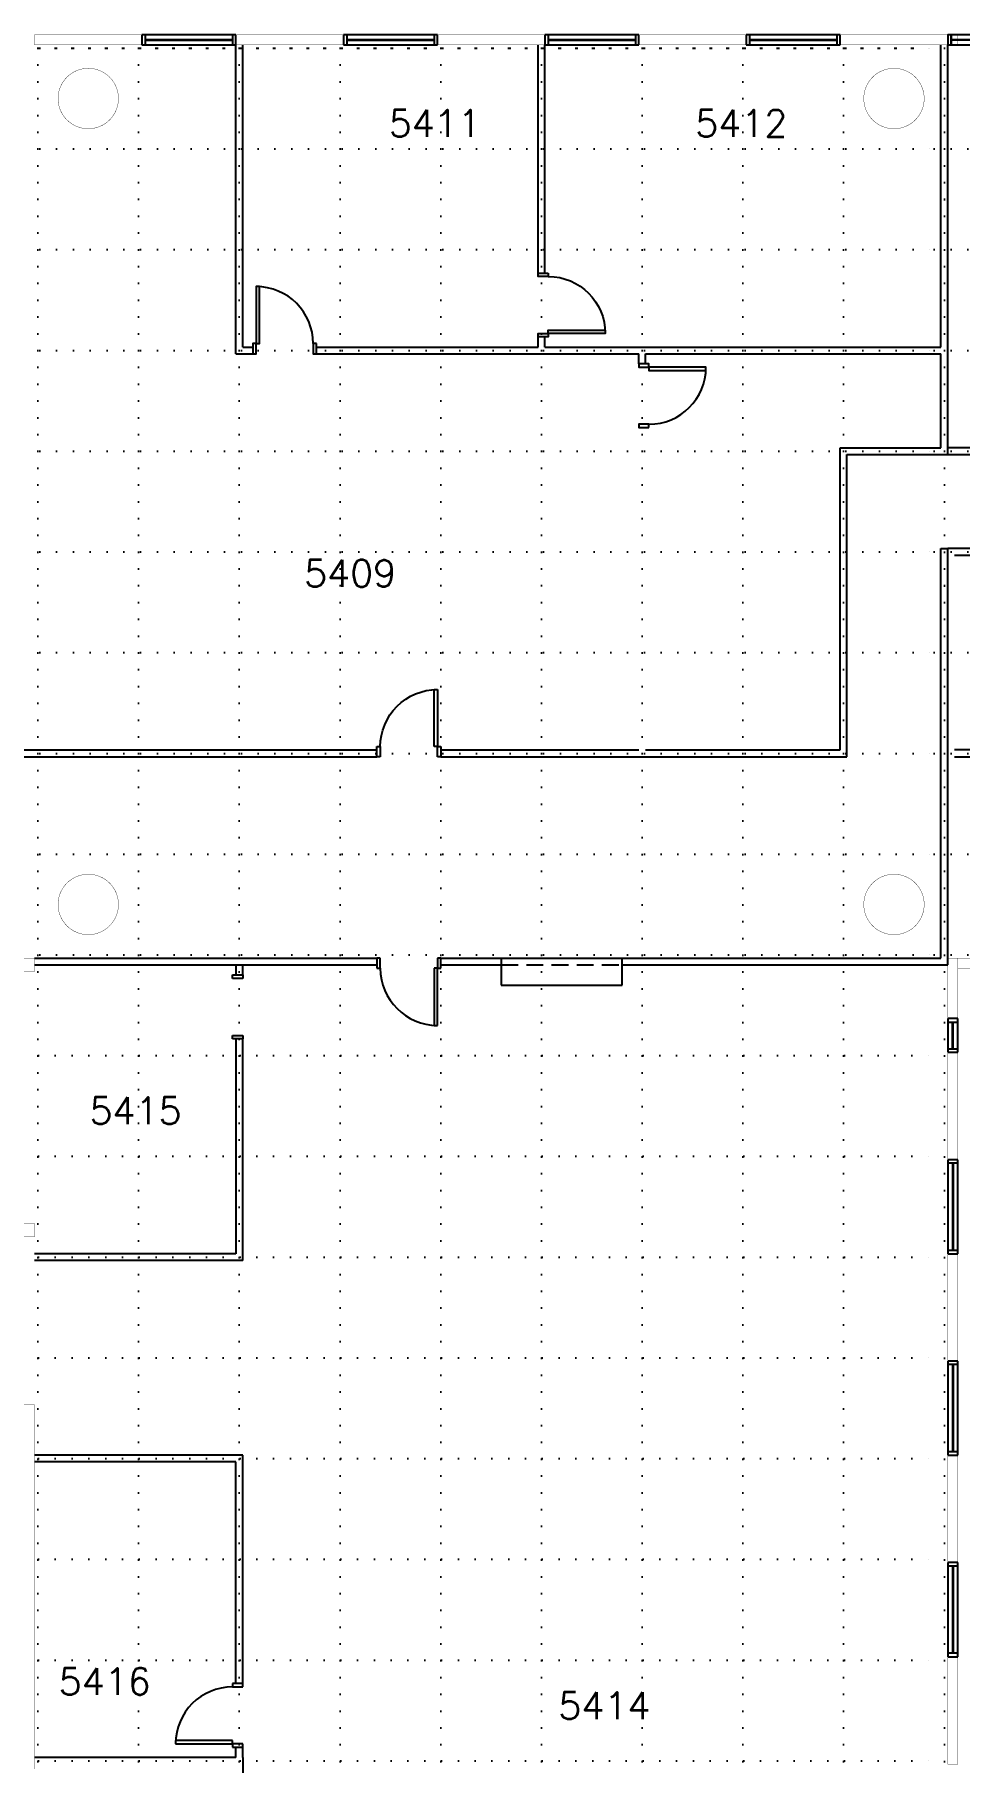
# Model space of a CAD drawing. Extents: x -68523 to 336700, y -113452 to 119396.
# Drawn here: x 41200 to 54975, y 6025 to 31753 of the extents above; entities that cross this region are included whole.
import ezdxf

# ---------------------------------------------------------------- set-up
doc = ezdxf.new("R2010")
doc.units = 0
doc.header["$LTSCALE"] = 1000
doc.header["$MEASUREMENT"] = 0
for name, pattern in [('HIDDEN', [0.375, 0.25, -0.125]), ('S3144a$0$DOT', [0.25, 0, -0.25]), ('S3144a$0$HIDDEN', [0.375, 0.25, -0.125])]:
    doc.linetypes.add(name, pattern=pattern)
doc.layers.get('0').update_dxf_attribs({"linetype": 'CONTINUOUS'})
for name, color, linetype in [('30', 1, 'CONTINUOUS'), ('S3144a$0$11', 14, 'CONTINUOUS'), ('S3144a$0$17', 14, 'CONTINUOUS'), ('S3144a$0$20', 7, 'CONTINUOUS'), ('S3144a$0$23', 7, 'CONTINUOUS'), ('S3144a$0$30', 1, 'CONTINUOUS'), ('S3144a$0$4', 7, 'CONTINUOUS'), ('S3144a$0$6', 7, 'CONTINUOUS'), ('S3144a$0$NEWPART', 7, 'CONTINUOUS'), ('S3144a$0$ROOM-NO', 4, 'CONTINUOUS')]:
    doc.layers.add(name, color=color, linetype=linetype)
doc.styles.add('S3144a$0$STANDARD', font='SIMPLEX')

# ---------------------------------------------------------------- blocks, each defined once
blk = doc.blocks.new('S3144a$0$WIN')
for p, q in [((1.4, 0.15), (0, 0.15)), ((0, 0.15), (0, 0)), ((0, 0), (1.4, 0)), ((0.05, 0.15), (0.05, 0)), ((0.05, 0.08), (1.35, 0.08)), ((0.05, 0.07), (1.35, 0.07)), ((1.35, 0.15), (1.35, 0)), ((1.4, 0), (1.4, 0.15))]:
    blk.add_line(p, q)
blk = doc.blocks.new('S3144a$0$D950A')
at = {"layer": 'S3144a$0$30', "color": 14, "linetype": 'Continuous'}
for points in [[(0.05, 0.15), (0.1, 0.15), (0.1, 1), (0.05, 1)], [(0.05, 0.15), (0, 0.15), (0, 0), (0.05, 0)], [(0.95, 0.15), (0.9, 0.15), (0.9, 0), (0.95, 0)]]:
    blk.add_lwpolyline(points, close=True, dxfattribs=at)
blk.add_arc((0.05, 0.15), 0.85, 0, 90, dxfattribs=at)

msp = doc.modelspace()

# ---------------------------------------------------------------- linework, layer by layer
for p, q in [((54800.1, 16599.9), (54950.1, 16599.9)), ((54800.2, 11999.9), (54800.2, 10599.9)), ((54950.2, 11999.9), (54800.2, 11999.9)), ((54950.2, 11949.9), (54800.2, 11949.9)), ((54870.2, 11949.9), (54870.2, 10649.9)), ((54880.2, 11949.9), (54880.2, 10649.9)), ((54950.2, 10599.9), (54950.2, 11999.9)), ((54950.2, 10649.9), (54800.2, 10649.9)), ((54800.2, 10599.9), (54950.2, 10599.9)), ((54800.2, 8999.9), (54800.2, 7599.9)), ((54950.2, 8999.9), (54800.2, 8999.9)), ((54950.2, 8949.9), (54800.2, 8949.9)), ((54870.2, 8949.9), (54870.2, 7649.9)), ((54880.2, 8949.9), (54880.2, 7649.9)), ((54950.2, 7599.9), (54950.2, 8999.9)), ((54950.2, 7649.9), (54800.2, 7649.9)), ((54800.2, 7599.9), (54950.2, 7599.9))]:
    msp.add_line(p, q)
at = {"layer": '30', "color": 14, "linetype": 'HIDDEN'}
for p, q in [((44150.4, 17700.1), (44150.4, 17750.1)), ((44150.4, 17750.1), (44300.4, 17750.1)), ((44300.4, 17700.1), (44150.4, 17700.1)), ((44300.4, 17750.1), (44300.4, 17700.1)), ((44150.4, 16800.1), (44150.4, 16850.1)), ((44150.4, 16850.1), (44300.4, 16850.1)), ((44300.4, 16800.1), (44150.4, 16800.1)), ((44300.4, 16850.1), (44300.4, 16800.1)), ((44150.4, 7200.1), (44150.4, 7150.1)), ((44300.4, 7200.1), (44150.4, 7200.1)), ((44150.4, 7150.1), (44300.4, 7150.1)), ((44300.4, 7150.1), (44300.4, 7200.1))]:
    msp.add_line(p, q, dxfattribs=at)
at = {"layer": '30', "color": 14, "linetype": 'Continuous'}
for p, q in [((44150.4, 6350.1), (43300.4, 6350.1)), ((43300.4, 6350.1), (43300.4, 6300.1)), ((43300.4, 6300.1), (44150.4, 6300.1)), ((44150.4, 6300.1), (44150.4, 6350.1)), ((44150.4, 6300.1), (44150.4, 6250.1)), ((44300.4, 6300.1), (44150.4, 6300.1)), ((44150.4, 6250.1), (44300.4, 6250.1)), ((44300.4, 6250.1), (44300.4, 6300.1))]:
    msp.add_line(p, q, dxfattribs=at)
msp.add_ellipse((44150.4, 6300.1), major_axis=(601, 601), ratio=1, start_param=0.7853982, end_param=2.3561945, dxfattribs=at)
at = {"layer": 'S3144a$0$11', "color": 14, "linetype": 'Continuous', "const_width": 5}
for points in [[(39850.1, 18000.1), (41200.1, 18000.1), (41200.1, 17800.1), (40050.1, 17800.1)], [(40050.1, 14050.1), (41200.1, 14050.1), (41200.1, 13850.1), (40050.1, 13850.1)], [(40050.1, 11350.1), (41200.1, 11350.1), (41200.4, 5925.1)]]:
    msp.add_lwpolyline(points, dxfattribs=at)
at = {"layer": 'S3144a$0$17', "color": 14, "linetype": 'Continuous'}
for points in [[(54800, 25500.1), (56524.8, 25500.1), (56524.8, 25600.1), (54800, 25600.1)], [(54900.1, 24000.1), (59200, 24000.2), (59200, 22275.2), (59300, 22275.2), (59300, 24000.2), (59300, 24100.2), (54800, 24100.1)], [(54900.1, 21000.1), (59200, 21000.2), (59200, 20775.2), (59300, 20775.2), (59300, 21325.2), (59200, 21325.2), (59200, 21100.2), (54900.1, 21100.1)]]:
    msp.add_lwpolyline(points, dxfattribs=at)
at = {"layer": 'S3144a$0$20', "color": 14, "linetype": 'Continuous', "const_width": 5}
for points in [[(41200, 31750.1), (42800, 31750.1), (42800, 31600.1), (41200, 31600.1)], [(44200, 31750.1), (45800, 31750.1), (45800, 31600.1), (44200, 31600.1)], [(47200, 31750.1), (48800, 31750.1), (48800, 31600.1), (47200, 31600.1)], [(50200, 31750.1), (51800, 31750.1), (51800, 31600.1), (50200, 31600.1)], [(53200, 31600.1), (54950.1, 31600.1), (54950.1, 31750.1), (53200, 31750.1)], [(54800.2, 17099.9), (54950.1, 17099.9), (54950.1, 18000.1), (54800.2, 18000.1)], [(54950.2, 14999.9), (54950.2, 16599.9), (54800.2, 16599.9), (54800.2, 14999.9)], [(54950.2, 11999.9), (54950.2, 13599.9), (54800.2, 13599.9), (54800.2, 11999.9)], [(54950.2, 8999.9), (54950.2, 10599.9), (54800.2, 10599.9), (54800.2, 8999.9)], [(54950.2, 5999.9), (54950.2, 7599.9), (54800.2, 7599.9), (54800.2, 5999.9)]]:
    msp.add_lwpolyline(points, close=True, dxfattribs=at)
at = {"layer": 'S3144a$0$20', "color": 3, "linetype": 'Continuous', "const_width": 5}
msp.add_lwpolyline([(54950.1, 17850.1), (55700.2, 17850.1), (55700.2, 18000.1), (54950.1, 18000.1)], dxfattribs=at)
at = {"layer": 'S3144a$0$23', "color": 10, "linetype": 'Continuous'}
for p, q in [((54950.1, 17099.9), (54800.1, 17099.9)), ((54800.1, 17099.9), (54800.1, 16599.9)), ((54800.1, 17049.9), (54950.1, 17049.9)), ((54870.1, 16649.9), (54870.1, 17049.9)), ((54880.1, 16649.9), (54880.1, 17049.9)), ((54950.1, 16599.9), (54950.1, 17099.9)), ((54800.1, 16649.9), (54950.1, 16649.9)), ((54800.1, 16649.9), (54950.1, 16649.9)), ((54800.1, 16599.9), (54950.1, 16599.9)), ((54800.2, 14999.9), (54800.2, 13599.9)), ((54950.2, 14999.9), (54800.2, 14999.9)), ((54950.2, 14949.9), (54800.2, 14949.9)), ((54870.2, 14949.9), (54870.2, 13649.9)), ((54880.2, 14949.9), (54880.2, 13649.9)), ((54950.2, 13599.9), (54950.2, 14999.9)), ((54950.2, 13649.9), (54800.2, 13649.9)), ((54800.2, 13599.9), (54950.2, 13599.9))]:
    msp.add_line(p, q, dxfattribs=at)
for points in [[(54800.1, 31600.1), (54850.1, 31600.1), (54850.1, 31750.1), (54800.1, 31750.1)], [(54850.1, 31680.1), (56150.1, 31680.1), (56150.1, 31750.1), (54850.1, 31750.1)], [(54850.1, 31600.1), (56150.1, 31600.1), (56150.1, 31670.1), (54850.1, 31670.1)]]:
    msp.add_lwpolyline(points, close=True, dxfattribs=at)
at = {"layer": 'S3144a$0$30', "color": 14, "linetype": 'Continuous'}
for p, q in [((47150, 21150.1), (47150, 22000.1)), ((47150, 22000.1), (47200, 22000.1)), ((47200, 22000.1), (47200, 21150.1)), ((46300, 21150.1), (46350, 21150.1)), ((46300, 21000.1), (46300, 21150.1)), ((46350, 21150.1), (46350, 21000.1)), ((47200, 21150.1), (47150, 21150.1)), ((47200, 21150.1), (47250, 21150.1)), ((47200, 21000.1), (47200, 21150.1)), ((47250, 21150.1), (47250, 21000.1)), ((46350, 21000.1), (46300, 21000.1)), ((47250, 21000.1), (47200, 21000.1)), ((46350, 18000.1), (46300, 18000.1)), ((46300, 18000.1), (46300, 17850.1)), ((46300, 17850.1), (46350, 17850.1)), ((46350, 17850.1), (46350, 18000.1)), ((47200, 17850.1), (47150, 17850.1)), ((47150, 17850.1), (47150, 17000.1)), ((47250, 18000.1), (47200, 18000.1)), ((47200, 18000.1), (47200, 17850.1)), ((47200, 17850.1), (47250, 17850.1)), ((47200, 17000.1), (47200, 17850.1)), ((47250, 17850.1), (47250, 18000.1)), ((47150, 17000.1), (47200, 17000.1)), ((44150.4, 6350.1), (43300.4, 6350.1)), ((43300.4, 6350.1), (43300.4, 6300.1)), ((43300.4, 6300.1), (44150.4, 6300.1)), ((44150.4, 6300.1), (44150.4, 6350.1)), ((44150.4, 6300.1), (44150.4, 6250.1)), ((44300.4, 6300.1), (44150.4, 6300.1)), ((44150.4, 6250.1), (44300.4, 6250.1)), ((44300.4, 6250.1), (44300.4, 6300.1))]:
    msp.add_line(p, q, dxfattribs=at)
at = {"layer": 'S3144a$0$30', "color": 14, "linetype": 'Continuous', "extrusion": (0, 0, -1)}
msp.add_ellipse((47200, 21150.1), major_axis=(-601, 601), ratio=1, start_param=5.4977871, end_param=7.0685835, dxfattribs=at)
at = {"layer": 'S3144a$0$30', "color": 14, "linetype": 'Continuous'}
for centre, start_param, end_param in [((47200, 17850.1), 2.3561945, 3.9269908), ((44150.4, 6300.1), 0.7853982, 2.3561945)]:
    msp.add_ellipse(centre, major_axis=(601, 601), ratio=1, start_param=start_param, end_param=end_param, dxfattribs=at)
at = {"layer": 'S3144a$0$4', "color": 7, "linetype": 'S3144a$0$DOT'}
for p, q in [((-32249.9, 31550.1), (54750, 31550.1)), ((21750, 31550.1), (54750, 31550.1)), ((41250, 31550.1), (41250, -18249.9)), ((42750, 31550.1), (42750, -18249.9)), ((44250, 31550.1), (44250, -18249.9)), ((45750, 31550.1), (45750, -18249.9)), ((47250, 31550.1), (47250, -18249.9)), ((48750, 31550.1), (48750, -18249.9)), ((50250, 31550.1), (50250, -18249.9)), ((51750, 31550.1), (51750, -18249.9)), ((53250, 31550.1), (53250, -18249.9)), ((54750, 31550.1), (54750, -18249.9)), ((-32249.9, 30050.1), (54750, 30050.1)), ((-32249.9, 28550.1), (54750, 28550.1)), ((-32249.9, 27050.1), (54750, 27050.1)), ((-32249.9, 25550.1), (54750, 25550.1)), ((-32249.9, 24050.1), (54750, 24050.1)), ((-32249.9, 22550.1), (54750, 22550.1)), ((-32249.9, 21050.1), (54750, 21050.1)), ((-32249.9, 19550.1), (54750, 19550.1)), ((-32249.9, 18050.1), (54750, 18050.1)), ((17250, 16550.1), (54750, 16550.1)), ((17250, 15050.1), (54750, 15050.1)), ((17250, 13550.1), (54750, 13550.1)), ((17250, 12050.1), (54750, 12050.1)), ((17250, 10550.1), (54750, 10550.1)), ((17250, 9050.1), (54750, 9050.1)), ((17250, 7550.1), (54750, 7550.1)), ((17250, 6050.1), (54750, 6050.1))]:
    msp.add_line(p, q, dxfattribs=at)
at = {"layer": 'S3144a$0$4', "linetype": 'S3144a$0$DOT'}
for p, q in [((-32249.9, 31550.1), (54750, 31550.1)), ((21750, 31550.1), (54750, 31550.1)), ((41250, 31550.1), (41250, -18249.9)), ((42750, 31550.1), (42750, -18249.9)), ((44250, 31550.1), (44250, -18249.9)), ((45750, 31550.1), (45750, -18249.9)), ((47250, 31550.1), (47250, -18249.9)), ((48750, 31550.1), (48750, -18249.9)), ((51750, 31550.1), (51750, -18249.9)), ((53250, 31550.1), (53250, -18249.9)), ((54750, 31550.1), (54750, -18249.9)), ((54750, 31550), (54750, 18050)), ((54750, 31550), (54750, 18050)), ((-32249.9, 30050.1), (54750, 30050.1)), ((54600, 30050), (160950, 30050)), ((54600, 30050), (160950, 30050)), ((-32249.9, 28550.1), (54750, 28550.1)), ((54600, 28550), (160950, 28550)), ((54600, 28550), (160950, 28550)), ((-32249.9, 27050.1), (54750, 27050.1)), ((54600, 27050), (160950, 27050)), ((54600, 27050), (160950, 27050)), ((-32249.9, 25550.1), (54750, 25550.1)), ((54600, 25550), (160950, 25550)), ((54600, 25550), (160950, 25550)), ((-32249.9, 24050.1), (54750, 24050.1)), ((54600, 24050), (160950, 24050)), ((54600, 24050), (160950, 24050)), ((-32249.9, 22550.1), (54750, 22550.1)), ((54600, 22550), (160950, 22550)), ((54600, 22550), (160950, 22550)), ((-32249.9, 21050.1), (54750, 21050.1)), ((54600, 21050), (160950, 21050)), ((54600, 21050), (160950, 21050)), ((-32249.9, 19550.1), (54750, 19550.1)), ((54600, 19550), (160950, 19550)), ((54600, 19550), (160950, 19550)), ((-32249.9, 18050.1), (54750, 18050.1)), ((54600, 18050), (160950, 18050)), ((54600, 18050), (160950, 18050)), ((17250, 16550.1), (54750, 16550.1)), ((17250, 15050.1), (54750, 15050.1)), ((17250, 13550.1), (54750, 13550.1)), ((17250, 12050.1), (54750, 12050.1)), ((17250, 10550.1), (54750, 10550.1)), ((17250, 9050.1), (54750, 9050.1)), ((17250, 7550.1), (54750, 7550.1)), ((17250, 6050.1), (54750, 6050.1))]:
    msp.add_line(p, q, dxfattribs=at)
at = {"layer": 'S3144a$0$6', "color": 14, "linetype": 'Continuous', "const_width": 5}
for points in [[(42450.1, 30800.1, 1), (41550.1, 30800.1, 1)], [(54450.1, 30800.1, 1), (53550.1, 30800.1, 1)], [(54450.1, 18800.1, 1), (53550.1, 18800.1, 1)]]:
    msp.add_lwpolyline(points, format="xyb", close=True, dxfattribs=at)
at = {"layer": 'S3144a$0$6', "color": 3, "linetype": 'Continuous', "const_width": 5}
msp.add_lwpolyline([(42450.1, 18800.1, 1), (41550.1, 18800.1, 1)], format="xyb", close=True, dxfattribs=at)
at = {"layer": 'S3144a$0$NEWPART'}
for p, q in [((44200, 27000.1), (44200, 31600.1)), ((44300, 27100.1), (44300, 31600.1)), ((48700, 28200.1), (48700, 31600.1)), ((48800, 28200.1), (48800, 31600.1)), ((54700, 27100.1), (54700, 31600.1)), ((54800, 25500.1), (54800, 31600.1)), ((44300, 27100.1), (44450, 27100.1)), ((45400, 27100.1), (48700, 27100.1)), ((48700, 27100.1), (48700, 27250.1)), ((48800, 27100.1), (48800, 27250.1)), ((48800, 27100.1), (54700, 27100.1)), ((44200, 27000.1), (44450, 27000.1)), ((45400, 27000.1), (50200, 27000.1)), ((50200, 26850.1), (50200, 27000.1)), ((50300, 27000.1), (54700, 27000.1)), ((50300, 26850.1), (50300, 27000.1)), ((54700, 25600.1), (54700, 27000.1)), ((53200, 21100.1), (53200, 25600.1)), ((53200, 25600.1), (54700, 25600.1)), ((53300, 21000.1), (53300, 25500.1)), ((53300, 25500.1), (54800, 25500.1)), ((54700, 18000.1), (54700, 24100.1)), ((54700, 24100.1), (54800, 24100.1)), ((54800, 17900.1), (54800, 24100.1)), ((38300, 21100.1), (46300, 21100.1)), ((47250, 21100.1), (50200, 21100.1)), ((50300, 21100.1), (53200, 21100.1)), ((35200, 21000.1), (46300, 21000.1)), ((47250, 21000.1), (53300, 21000.1)), ((41200.4, 18000.1), (46300, 18000.1)), ((41200.4, 17900.1), (46300, 17900.1)), ((44200.4, 17900.1), (44200.4, 17750.1)), ((44300.4, 17750.1), (44300.4, 17900.1)), ((47250, 18000.1), (48151, 18000.1)), ((47250, 17900.1), (48151, 17900.1)), ((48151, 18000.1), (49951, 18000.1)), ((48151, 18000.1), (48151, 17600.1)), ((49951, 17600.1), (49951, 18000.1)), ((49951, 18000.1), (54700, 18000.1)), ((49951, 17900.1), (54800, 17900.1)), ((48151, 17600.1), (49951, 17600.1)), ((44200.4, 16800.1), (44200.4, 13600.1)), ((44300.4, 13500.1), (44300.4, 16800.1)), ((44200.4, 13600.1), (41200.4, 13600.1)), ((44300.4, 13500.1), (41200.4, 13500.1)), ((44300.4, 10600.1), (41200.4, 10600.1)), ((44300.4, 7200.1), (44300.4, 10600.1)), ((44200.4, 10500.1), (41200.4, 10500.1)), ((44200.4, 7200.1), (44200.4, 10500.1)), ((44200.4, 6100.1), (44200.4, 6250.1)), ((44300.4, 6100.1), (44300.4, 6250.1)), ((44200.4, 6100.1), (41200.4, 6100.1)), ((44300.4, 6100.1), (44300.4, 2700.1))]:
    msp.add_line(p, q, dxfattribs=at)
at = {"layer": 'S3144a$0$NEWPART', "color": 6, "linetype": 'S3144a$0$HIDDEN'}
msp.add_line((48151, 17900.1), (49951, 17900.1), dxfattribs=at)

# ---------------------------------------------------------------- block references
at = {"zscale": 1000}
for p, xscale, yscale in [((42800, 31600.1), 999.9979999999999, 999.9979999999999), ((42800, 31600.1), 999.9979999999923, 999.9979999999923), ((45800, 31600.1), 999.9979999999999, 999.9979999999999), ((45800, 31600.1), 999.9979999999923, 999.9979999999923), ((48800, 31600.1), 999.9979999999999, 999.9979999999999), ((48800, 31600.1), 999.9979999999923, 999.9979999999923), ((51800, 31600.1), 999.9979999999999, 999.9979999999999), ((51800, 31600.1), 999.9979999999923, 999.9979999999923)]:
    msp.add_blockref('S3144a$0$WIN', p, dxfattribs=dict(at, xscale=xscale, yscale=yscale))
at = {"xscale": 999.9979999999999, "yscale": 999.9979999999999, "zscale": 1000, "rotation": 270}
for p in [(54800.2, 11999.9), (54800.2, 8999.9)]:
    msp.add_blockref('S3144a$0$WIN', p, dxfattribs=at)
at = {"layer": 'S3144a$0$23', "color": 10, "linetype": 'Continuous', "xscale": 999.9979999999999, "yscale": 999.9979999999999, "zscale": 1000, "rotation": 270}
msp.add_blockref('S3144a$0$WIN', (54800.2, 14999.9), dxfattribs=at)
at = {"layer": 'S3144a$0$NEWPART', "yscale": 999.9979999999999, "zscale": 1000, "rotation": 270}
for p, xscale in [((48700, 27250.1), -999.9979999999999), ((50200, 26850.1), 999.9979999999999)]:
    msp.add_blockref('S3144a$0$D950A', p, dxfattribs=dict(at, xscale=xscale))
at = {"layer": 'S3144a$0$NEWPART', "xscale": 999.9979999999999, "yscale": 999.9979999999999, "zscale": 1000}
msp.add_blockref('S3144a$0$D950A', (44450, 27000.1), dxfattribs=at)

# ---------------------------------------------------------------- texts
at = {"layer": 'S3144a$0$ROOM-NO', "style": 'S3144a$0$STANDARD'}
for s, p in [('5411', (46475.2, 30230.3)), ('5412', (51040.1, 30230.3)), ('5409', (45214.8, 23530.5)), ('5415', (42018.8, 15528.7)), ('5416', (41559.8, 7031)), ('5414', (49001.7, 6671))]:
    msp.add_text(s, height=400, dxfattribs=at).set_placement(p)

doc.saveas('drawing.dxf')
